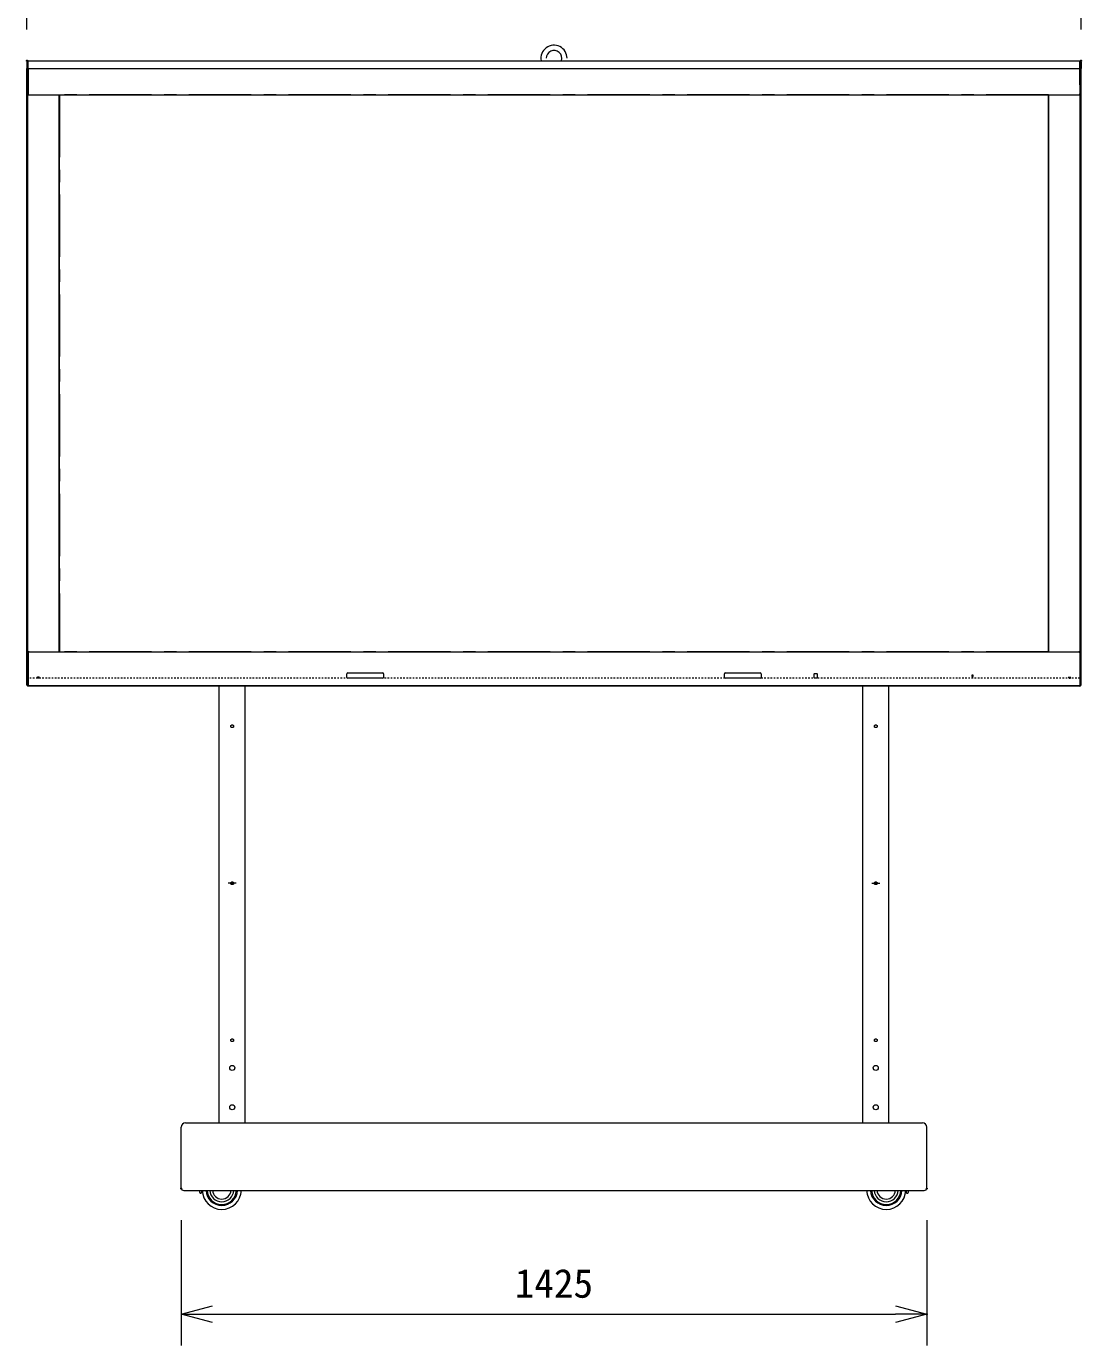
# Model space of a CAD drawing. Units: millimetres, scale not verified. Extents: x -62 to 63, y -116 to 117.
# Drawn here: x -58.3 to 8.9, y -11.1 to 73 of the extents above; entities that cross this region are included whole.
import ezdxf
from ezdxf.enums import TextEntityAlignment as Align

# ---------------------------------------------------------------- set-up
doc = ezdxf.new("R2010")
doc.units = ezdxf.units.MM
doc.header["$LTSCALE"] = 0.125
doc.header["$PDMODE"] = 32
doc.header["$PDSIZE"] = 0.0625
for name, pattern in [('USER1', [0.8, 0.45, -0.05, 0.1, -0.05, 0.1, -0.05]), ('USER2', [50.8, 31.75, -6.35, 6.35, -6.35]), ('USER3', [19.05, 12.7, -6.35])]:
    doc.linetypes.add(name, pattern=pattern)
for name, color, linetype, lineweight in [('0-0_0', 7, 'Continuous', 9), ('0-5_GAIKEI', 1, 'Continuous', 18), ('0-6_SUNPO', 7, 'Continuous', 9)]:
    doc.layers.add(name, color=color, linetype=linetype, lineweight=lineweight)
doc.layers.add('0-4_Defpoints', color=7, linetype='Continuous')
doc.styles.add('ＭＳ ゴシック', font='')
doc.styles.get('ＭＳ ゴシック').set_extended_font_data('MS Gothic')

# ---------------------------------------------------------------- blocks, each defined once
blk = doc.blocks.new('_OPEN30')
at = {"layer": '0-0_0'}
blk.add_line((0, 0), (-1, 0), dxfattribs=at)
blk.add_lwpolyline([(-1, 0.26795), (0, 0), (-1, -0.26795)], dxfattribs=at)
blk = doc.blocks.new('D13')
at = {"layer": '0-4_Defpoints'}
for p in [(-58.9452, 4.923), (-11.4452, 4.923), (-11.4452, -3.077)]:
    blk.add_point(p, dxfattribs=at)
at = {"layer": '0-6_SUNPO'}
for p, q in [((-58.9452, 2.923), (-58.9452, -5.077)), ((-11.4452, 2.923), (-11.4452, -5.077)), ((-56.9452, -3.077), (-13.4452, -3.077))]:
    blk.add_line(p, q, dxfattribs=at)
at = {"layer": '0-6_SUNPO', "xscale": 2, "yscale": 2, "rotation": 180}
blk.add_blockref('_OPEN30', (-58.9452, -3.077), dxfattribs=at)
at = {"layer": '0-6_SUNPO', "xscale": 2, "yscale": 2}
blk.add_blockref('_OPEN30', (-11.4452, -3.077), dxfattribs=at)
at = {"layer": '0-6_SUNPO', "style": 'ＭＳ ゴシック'}
blk.add_text('1425', height=1.833, dxfattribs=at).set_placement((-37.6952, -2.577), align=Align.BOTTOM_LEFT)
blk = doc.blocks.new('X2')
at = {"layer": '0-0_0'}
for p, q in [((-4.444, 0.5), (-4.035, 0.5)), ((-4.369, 1), (-3.832, 1)), ((-4.148, 0), (-3.125, 0)), ((-4, 0.905), (-4, 1.253)), ((-4, 0.088), (-4, 0.46)), ((-4, -0.267), (-4, 0.068)), ((-3.5, 1), (-3.5, 1.29)), ((-3.5, 1), (-2.966, 1)), ((-3.5, -0.159), (-3.5, 0.261)), ((-3.28, 0.5), (-2.902, 0.5)), ((-3, 0.332), (-3, 1.044)), ((-4.517, -0.5), (-4.132, -0.5)), ((-4.5, -0.769), (-4.5, -0.41)), ((-4.382, -1), (-3.703, -1)), ((-4, -1.248), (-4, -0.876)), ((-3.553, -1), (-2.923, -1)), ((-3.5, -1.292), (-3.5, -0.992)), ((-3.169, -0.5), (-2.792, -0.5)), ((-3, -1.085), (-3, -0.09))]:
    blk.add_line(p, q, dxfattribs=at)
blk = doc.blocks.new('X1')
at = {"layer": '0-0_0'}
for p, q in [((-2.313, 0), (-2.131, 0)), ((-2.307, 0.5), (-1.974, 0.5)), ((-2.301, 1), (-0.905, 1)), ((-2, 0.024), (-2, 1.248)), ((-1.591, 0), (-0.969, 0)), ((-1.5, 0.952), (-1.5, 1.248)), ((-1.5, -0.034), (-1.5, 0.311)), ((-1, 0.952), (-1, 1.248)), ((-1, -0.956), (-1, 0.039)), ((-2.327, -1), (-1.038, -1)), ((-2, -1.268), (-2, -0.967)), ((-1.5, -1.249), (-1.5, -0.923)), ((-1.215, -0.5), (-0.829, -0.5))]:
    blk.add_line(p, q, dxfattribs=at)
blk = doc.blocks.new('D11')
at = {"layer": '0-4_Defpoints'}
for p in [(-1.6119, 84.7584), (-68.7785, 76.7584), (-1.6119, 76.7584)]:
    blk.add_point(p, dxfattribs=at)
at = {"layer": '0-6_SUNPO'}
for p, q in [((-68.7785, 78.7584), (-68.7785, 86.7584)), ((-1.6119, 78.7584), (-1.6119, 86.7584)), ((-66.7785, 84.7584), (-3.6119, 84.7584))]:
    blk.add_line(p, q, dxfattribs=at)
at = {"layer": '0-6_SUNPO', "xscale": 2, "yscale": 2, "rotation": 180}
blk.add_blockref('_OPEN30', (-68.7785, 84.7584), dxfattribs=at)
at = {"layer": '0-6_SUNPO', "xscale": 2, "yscale": 2}
blk.add_blockref('_OPEN30', (-1.6119, 84.7584), dxfattribs=at)
at = {"layer": '0-6_SUNPO', "style": 'ＭＳ ゴシック'}
blk.add_text('2015', height=1.833, dxfattribs=at).set_placement((-37.6952, 85.2584), align=Align.BOTTOM_LEFT)

msp = doc.modelspace()

# ---------------------------------------------------------------- linework, layer by layer
at = {"layer": '0-5_GAIKEI', "color": 7}
for p, q in [((-58.2875, 70.7192), (-58.2875, 70.7102)), ((-58.2875, 70.7102), (-58.2875, 70.29)), ((-58.2846, 70.7263), (-58.2241, 70.7868)), ((-58.2042, 70.79), (-58.2167, 70.79)), ((-58.2042, 70.7933), (8.7958, 70.7933)), ((8.7958, 70.79), (8.8083, 70.79)), ((8.8762, 70.7263), (8.8157, 70.7868)), ((8.8792, 70.7192), (8.8792, 70.7102)), ((8.8792, 70.7102), (8.8792, 70.29)), ((-58.2875, 31.4633), (-58.2875, 70.29)), ((8.8792, 31.4633), (8.8792, 70.29)), ((-58.2875, 31.0432), (-58.2875, 31.4633)), ((8.8792, 31.0432), (8.8792, 31.4633)), ((-58.2875, 31.0342), (-58.2875, 31.0432)), ((-58.2846, 31.0271), (-58.2241, 30.9666)), ((-58.2238, 30.9663), (-58.2241, 30.9666)), ((-58.2042, 30.9633), (-58.2167, 30.9633)), ((8.7958, 30.96), (-58.2042, 30.96)), ((-46.0375, 3.1333), (-46.0375, 30.96)), ((-44.3708, 3.1333), (-44.3708, 30.96)), ((-5.0375, 3.1333), (-5.0375, 30.96)), ((-3.3708, 3.1333), (-3.3708, 30.96)), ((8.7958, 30.9633), (8.8083, 30.9633)), ((8.8154, 30.9663), (8.8157, 30.9666)), ((8.8762, 31.0271), (8.8157, 30.9666)), ((8.8792, 31.0342), (8.8792, 31.0432)), ((-48.4542, -1), (-48.4542, 2.8667)), ((-48.1875, 3.1333), (-1.2208, 3.1333)), ((-0.9542, -1), (-0.9542, 2.8667)), ((-48.2875, -1.1667), (-1.1208, -1.1667))]:
    msp.add_line(p, q, dxfattribs=at)
at = {"layer": '0-5_GAIKEI'}
for p, q in [((-58.2241, 70.7868), (-58.2231, 70.7876)), ((-58.2238, 70.7871), (-58.2241, 70.7868)), ((-58.2241, 70.7747), (-58.2238, 70.7714)), ((-58.2238, 70.7714), (-58.2238, 70.29)), ((-58.2167, 70.79), (-58.217, 70.7896)), ((-58.2167, 70.7728), (-58.217, 70.7774)), ((-58.2042, 70.7761), (-58.2042, 70.7933)), ((-58.2042, 70.7761), (8.7958, 70.7761)), ((-58.2042, 70.2933), (-58.2042, 70.7761)), ((8.7958, 70.7761), (8.7958, 70.7933)), ((8.7958, 70.2933), (8.7958, 70.7761)), ((8.8083, 70.7728), (8.7958, 70.7728)), ((8.8083, 70.79), (8.8087, 70.7896)), ((8.8083, 70.7728), (8.8087, 70.7774)), ((8.8103, 70.7727), (8.8083, 70.7728)), ((8.8083, 70.29), (8.8083, 70.7728)), ((8.8091, 70.7883), (8.8087, 70.7896)), ((8.8087, 70.7774), (8.809, 70.7803)), ((8.81, 70.7772), (8.8087, 70.7774)), ((8.809, 70.7803), (8.8093, 70.7836)), ((8.8094, 70.7863), (8.8091, 70.7883)), ((8.8093, 70.7836), (8.8094, 70.7863)), ((8.8113, 70.7769), (8.81, 70.7772)), ((8.8122, 70.7724), (8.8103, 70.7727)), ((8.8125, 70.7765), (8.8113, 70.7769)), ((8.8139, 70.772), (8.8122, 70.7724)), ((8.8137, 70.7759), (8.8125, 70.7765)), ((8.8148, 70.7753), (8.8137, 70.7759)), ((8.8154, 70.7714), (8.8139, 70.772)), ((8.8157, 70.7868), (8.8148, 70.7876)), ((8.8157, 70.7747), (8.8148, 70.7753)), ((8.8154, 70.7871), (8.8157, 70.7868)), ((8.8157, 70.7747), (8.8154, 70.7714)), ((8.8157, 70.7868), (8.8165, 70.7854)), ((8.8164, 70.7774), (8.8157, 70.7747)), ((8.829, 70.7612), (8.8157, 70.7747)), ((8.8169, 70.7807), (8.8164, 70.7774)), ((8.8165, 70.7854), (8.8169, 70.7834)), ((8.8169, 70.7834), (8.8169, 70.7807)), ((8.8423, 70.7477), (8.829, 70.7612)), ((8.8593, 70.7305), (8.8423, 70.7477)), ((8.8762, 70.7134), (8.8593, 70.7305)), ((8.8767, 70.7246), (8.8762, 70.7263)), ((8.8762, 70.7134), (8.8764, 70.7155)), ((8.8775, 70.7127), (8.8762, 70.7134)), ((8.8764, 70.7155), (8.8767, 70.7207)), ((8.8767, 70.7207), (8.8767, 70.7246)), ((8.8784, 70.7119), (8.8775, 70.7127)), ((8.879, 70.7111), (8.8784, 70.7119)), ((8.8792, 70.7102), (8.879, 70.7111)), ((-58.2875, 70.29), (-58.2846, 70.29)), ((-58.2846, 70.29), (-58.2238, 70.29)), ((-58.2167, 70.29), (-58.2042, 70.29)), ((-58.2167, 31.4633), (-58.2167, 70.29)), ((-58.2042, 70.2933), (8.7958, 70.2933)), ((-58.2042, 70.29), (-58.2042, 70.2933)), ((-58.2042, 70.29), (-58.2042, 68.6767)), ((-58.2042, 69.26), (-58.2042, 70.29)), ((8.8083, 70.29), (8.7958, 70.29)), ((8.7958, 70.29), (8.7958, 68.6767)), ((8.8083, 31.4633), (8.8083, 70.29)), ((8.8154, 31.4633), (8.8154, 70.29)), ((8.8762, 70.29), (8.8154, 70.29)), ((8.8792, 70.29), (8.8762, 70.29)), ((-58.1816, 68.6267), (8.7733, 68.6267)), ((-58.1375, 68.61), (8.7292, 68.61)), ((-56.2308, 33.1433), (-56.2308, 68.61)), ((-56.2142, 33.1433), (-56.2142, 68.61)), ((6.8058, 33.1433), (6.8058, 68.61)), ((6.8225, 33.1433), (6.8225, 68.61)), ((8.7658, 68.621), (8.7682, 68.6226)), ((8.7682, 68.6226), (8.7733, 68.6267)), ((-58.2042, 33.0767), (-58.2042, 31.46)), ((8.7733, 33.1267), (-58.1816, 33.1267)), ((-58.1375, 33.1433), (8.7292, 33.1433)), ((8.7683, 33.1307), (8.7672, 33.1314)), ((8.7733, 33.1267), (8.7683, 33.1307)), ((8.7958, 33.0767), (8.7958, 31.46)), ((-58.2042, 32.4933), (-58.2042, 31.46)), ((-58.2875, 31.4633), (-58.2846, 31.4633)), ((-58.2846, 31.4633), (-58.2238, 31.4633)), ((-58.2167, 31.4633), (-58.2042, 31.4633)), ((-58.2167, 31.4633), (-58.2167, 30.9806)), ((-58.2042, 31.46), (-58.2042, 30.9633)), ((-37.8942, 31.5133), (-37.8942, 31.7467)), ((-37.8442, 31.7967), (-35.6108, 31.7967)), ((-35.6108, 31.4633), (-37.8442, 31.4633)), ((-35.5608, 31.7467), (-35.5608, 31.5133)), ((-13.8475, 31.5133), (-13.8475, 31.7467)), ((-13.7975, 31.7967), (-11.5642, 31.7967)), ((-11.5642, 31.4633), (-13.7975, 31.4633)), ((-11.5142, 31.7467), (-11.5142, 31.5133)), ((-8.1558, 31.7117), (-8.1558, 31.5083)), ((-7.9358, 31.7283), (-8.1392, 31.7283)), ((-8.1392, 31.4917), (-7.9358, 31.4917)), ((-7.9192, 31.5083), (-7.9192, 31.7117)), ((1.9225, 31.57), (2.0025, 31.57)), ((2.0025, 31.57), (2.0025, 31.65)), ((8.8083, 31.4633), (8.7958, 31.4633)), ((8.8154, 30.982), (8.8154, 31.4633)), ((8.8792, 31.4633), (8.8762, 31.4633)), ((-58.2241, 30.9787), (-58.2238, 30.982)), ((-58.2167, 30.9806), (-58.217, 30.9759)), ((-58.2167, 30.9633), (-58.217, 30.9638)), ((-58.2167, 30.9806), (-58.2042, 30.9806)), ((8.7958, 30.9773), (-58.2042, 30.9773)), ((-58.2042, 30.9633), (-58.2042, 30.96)), ((8.7958, 30.9633), (8.7958, 30.96)), ((8.8103, 30.9807), (8.8083, 30.9806)), ((8.8083, 30.9806), (8.8087, 30.9759)), ((8.8083, 30.9633), (8.8087, 30.9638)), ((8.81, 30.9761), (8.8087, 30.9759)), ((8.8087, 30.9759), (8.809, 30.9731)), ((8.8091, 30.9651), (8.8087, 30.9638)), ((8.809, 30.9731), (8.8093, 30.9698)), ((8.8094, 30.967), (8.8091, 30.9651)), ((8.8093, 30.9698), (8.8094, 30.967)), ((8.8113, 30.9765), (8.81, 30.9761)), ((8.8122, 30.981), (8.8103, 30.9807)), ((8.8125, 30.9769), (8.8113, 30.9765)), ((8.8139, 30.9814), (8.8122, 30.981)), ((8.8137, 30.9774), (8.8125, 30.9769)), ((8.8148, 30.978), (8.8137, 30.9774)), ((8.8154, 30.982), (8.8139, 30.9814)), ((8.8157, 30.9787), (8.8148, 30.978)), ((8.8157, 30.9787), (8.8154, 30.982)), ((8.829, 30.9922), (8.8157, 30.9787)), ((8.8164, 30.976), (8.8157, 30.9787)), ((8.8157, 30.9666), (8.8165, 30.9679)), ((8.8169, 30.9727), (8.8164, 30.976)), ((8.8165, 30.9679), (8.8169, 30.97)), ((8.8169, 30.97), (8.8169, 30.9727)), ((8.8423, 31.0057), (8.829, 30.9922)), ((8.8593, 31.0228), (8.8423, 31.0057)), ((8.8762, 31.04), (8.8593, 31.0228)), ((8.8775, 31.0407), (8.8762, 31.04)), ((8.8784, 31.0415), (8.8775, 31.0407)), ((8.879, 31.0423), (8.8784, 31.0415)), ((8.8792, 31.0432), (8.879, 31.0423)), ((-47.1714, -1.343), (-47.2045, -1.3489)), ((-2.237, -1.343), (-2.2039, -1.3489))]:
    msp.add_line(p, q, dxfattribs=at)
at = {"layer": '0-5_GAIKEI', "linetype": 'USER2'}
for p, q in [((6.8058, 68.61), (-56.2142, 68.61)), ((-56.2142, 68.61), (-56.2142, 33.1433)), ((-44.9475, 18.4), (-45.4608, 18.4)), ((-4.4608, 18.4), (-3.9475, 18.4))]:
    msp.add_line(p, q, dxfattribs=at)
at = {"layer": '0-5_GAIKEI', "linetype": 'USER1'}
msp.add_line((8.7958, 31.46), (-58.2042, 31.46), dxfattribs=at)
at = {"layer": '0-5_GAIKEI'}
for points in [[(-58.2875, 70.7102), (-58.2873, 70.7111), (-58.2867, 70.7119), (-58.2858, 70.7127), (-58.2846, 70.7134)], [(-58.2846, 70.7134), (-58.2848, 70.7155), (-58.2851, 70.7207), (-58.285, 70.7246), (-58.2846, 70.7263)], [(-58.2846, 70.7134), (-58.2676, 70.7305), (-58.2507, 70.7477), (-58.2374, 70.7612), (-58.2241, 70.7747)], [(-58.2241, 70.7868), (-58.2249, 70.7854), (-58.2253, 70.7834), (-58.2252, 70.7807), (-58.2247, 70.7774), (-58.2241, 70.7747)], [(-58.2241, 70.7747), (-58.2231, 70.7753), (-58.222, 70.7759), (-58.2209, 70.7765), (-58.2196, 70.7769), (-58.2183, 70.7772), (-58.217, 70.7774)], [(-58.2238, 70.7714), (-58.2223, 70.772), (-58.2205, 70.7724), (-58.2187, 70.7727), (-58.2167, 70.7728)], [(-58.217, 70.7774), (-58.2174, 70.7803), (-58.2177, 70.7836), (-58.2177, 70.7863), (-58.2175, 70.7883), (-58.217, 70.7896)], [(-58.2167, 70.29), (-58.2167, 70.7728), (-58.2042, 70.7728)], [(8.8154, 70.7714), (8.8154, 70.29), (8.8083, 70.29)], [(-58.2238, 31.4633), (-58.2238, 70.29), (-58.2167, 70.29)], [(8.7958, 69.26), (8.7958, 70.29), (8.7958, 70.2933)], [(-58.1741, 68.621), (-58.1765, 68.6226), (-58.1816, 68.6267)], [(-58.1816, 33.1267), (-58.1766, 33.1307), (-58.1756, 33.1314)], [(8.7958, 32.4933), (8.7958, 31.46), (8.7958, 30.9633)], [(-58.2238, 30.982), (-58.2238, 31.4633), (-58.2167, 31.4633)], [(2.0025, 31.65), (1.9225, 31.65), (1.9225, 31.57)], [(8.8083, 31.4633), (8.8083, 30.9806), (8.7958, 30.9806)], [(8.8762, 31.4633), (8.8154, 31.4633), (8.8083, 31.4633)], [(-58.2875, 31.0432), (-58.2873, 31.0423), (-58.2867, 31.0415), (-58.2858, 31.0407), (-58.2846, 31.04)], [(-58.2846, 31.04), (-58.2676, 31.0228), (-58.2507, 31.0057), (-58.2374, 30.9922), (-58.2241, 30.9787), (-58.2231, 30.978), (-58.222, 30.9774), (-58.2209, 30.9769), (-58.2196, 30.9765), (-58.2183, 30.9761), (-58.217, 30.9759)], [(-58.2241, 30.9666), (-58.2249, 30.9679), (-58.2253, 30.97), (-58.2252, 30.9727), (-58.2247, 30.976), (-58.2241, 30.9787)], [(-58.2238, 30.982), (-58.2223, 30.9814), (-58.2205, 30.981), (-58.2187, 30.9807), (-58.2167, 30.9806)], [(-58.217, 30.9759), (-58.2174, 30.9731), (-58.2177, 30.9698), (-58.2177, 30.967), (-58.2175, 30.9651), (-58.217, 30.9638)]]:
    msp.add_lwpolyline(points, dxfattribs=at)
at = {"layer": '0-5_GAIKEI', "linetype": 'USER2'}
msp.add_lwpolyline([(6.8058, 68.61), (6.8058, 33.1433), (-56.2142, 33.1433)], dxfattribs=at)
at = {"layer": '0-5_GAIKEI', "linetype": 'USER3'}
for centre in [(-45.2042, 28.4), (-4.2042, 28.4), (-45.2042, 18.4), (-4.2042, 18.4), (-45.2042, 8.4), (-4.2042, 8.4)]:
    msp.add_circle(centre, 0.09, dxfattribs=at)
at = {"layer": '0-5_GAIKEI'}
for centre in [(-45.2042, 6.6351), (-4.2042, 6.6351), (-45.2042, 4.1351), (-4.2042, 4.1351)]:
    msp.add_circle(centre, 0.1617, dxfattribs=at)
for centre, radius, start, end in [((-24.7042, 70.9433), 0.8333, 0, 190.36976), ((-24.7042, 70.9433), 0.5, 342.5424, 180), ((-58.1375, 68.6767), 0.0667, 180, 228.59038), ((-58.1375, 68.6767), 0.0667, 180, 228.59038), ((-58.1375, 68.6767), 0.0667, 228.59038, 236.65115), ((-58.1375, 68.6767), 0.0667, 236.65115, 270), ((8.7292, 68.6767), 0.0667, 270, 303.34885), ((8.7292, 68.6767), 0.0667, 303.34885, 311.40962), ((8.7292, 68.6767), 0.0667, 311.40962, 0), ((8.7292, 68.6767), 0.0667, 311.40962, 0), ((-58.1375, 33.0767), 0.0667, 131.40962, 180), ((-58.1375, 33.0767), 0.0667, 131.40962, 180), ((-58.1375, 33.0767), 0.0667, 124.8361, 131.40962), ((-58.1375, 33.0767), 0.0667, 90, 124.8361), ((8.7292, 33.0767), 0.0667, 55.1639, 90), ((8.7292, 33.0767), 0.0667, 48.59038, 55.1639), ((8.7292, 33.0767), 0.0667, 0, 48.59038), ((8.7292, 33.0767), 0.0667, 0, 48.59038), ((-37.8442, 31.7467), 0.05, 90, 180), ((-37.8442, 31.5133), 0.05, 180, 270), ((-35.6108, 31.7467), 0.05, 0, 90), ((-35.6108, 31.5133), 0.05, 270, 0), ((-13.7975, 31.7467), 0.05, 90, 180), ((-13.7975, 31.5133), 0.05, 180, 270), ((-11.5642, 31.7467), 0.05, 0, 90), ((-11.5642, 31.5133), 0.05, 270, 0), ((-8.1392, 31.7117), 0.0167, 90, 180), ((-8.1392, 31.5083), 0.0167, 180, 270), ((-7.9358, 31.7117), 0.0167, 0, 90), ((-7.9358, 31.5083), 0.0167, 270, 0), ((-47.2131, -1.2996), 0.05, 176.74659, 280), ((-49.9254, -1.1455), 2.6667, 356.74659, 359.54451), ((-47.1743, -1.3266), 0.0167, 280, 348.0537), ((-48.7886, -0.9851), 1.6667, 348.0537, 353.7458), ((-45.8708, -1.1233), 1.25, 181.98665, 358.01335), ((-45.8708, -1.1233), 1, 182.48359, 357.51641), ((-45.8708, -1.1233), 0.9333, 182.66112, 357.33888), ((-45.8708, -1.1233), 0.7667, 183.24018, 356.75982), ((-45.8708, -1.1233), 0.59, 184.21196, 355.78804), ((-3.5375, -1.1233), 1.25, 181.98665, 358.01335), ((-3.5375, -1.1233), 1, 182.48359, 357.51641), ((-3.5375, -1.1233), 0.9333, 182.66112, 357.33888), ((-3.5375, -1.1233), 0.7667, 183.24018, 356.75982), ((-3.5375, -1.1233), 0.59, 184.21196, 355.78804), ((-0.6198, -0.9851), 1.6667, 186.2542, 191.9463), ((-2.2341, -1.3266), 0.0167, 191.9463, 260), ((-2.1952, -1.2996), 0.05, 260, 3.25341), ((0.5171, -1.1455), 2.6667, 180.45549, 183.25341)]:
    msp.add_arc(centre, radius, start, end, dxfattribs=at)
at = {"layer": '0-5_GAIKEI', "color": 7}
for centre, radius, start, end in [((-58.2775, 70.7192), 0.01, 135, 180), ((-58.2167, 70.78), 0.01, 90, 135), ((8.8083, 70.78), 0.01, 45, 90), ((8.8692, 70.7192), 0.01, 0, 45), ((-58.2775, 31.0342), 0.01, 180, 225), ((-58.2167, 30.9733), 0.01, 225, 270), ((8.8083, 30.9733), 0.01, 270, 315), ((8.8692, 31.0342), 0.01, 315, 0), ((-48.1875, 2.8667), 0.2667, 90, 180), ((-1.2208, 2.8667), 0.2667, 0, 90), ((-48.2875, -1), 0.1667, 180, 270), ((-1.1208, -1), 0.1667, 270, 0)]:
    msp.add_arc(centre, radius, start, end, dxfattribs=at)

# ---------------------------------------------------------------- block references
at = {"layer": '0-5_GAIKEI', "yscale": 0.03333333}
for name, p, xscale in [('X1', (-57.6478, 31.5019), -0.03333333), ('X2', (-57.6478, 31.5019), -0.03333333), ('X2', (8.2394, 31.5019), 0.03333333), ('X1', (8.2394, 31.5019), 0.03333333)]:
    msp.add_blockref(name, p, dxfattribs=dict(at, xscale=xscale))
at = {"layer": '0-6_SUNPO'}
for name in ['D11', 'D13']:
    msp.add_blockref(name, (10.491, -5.973), dxfattribs=at)

doc.saveas('drawing.dxf')
